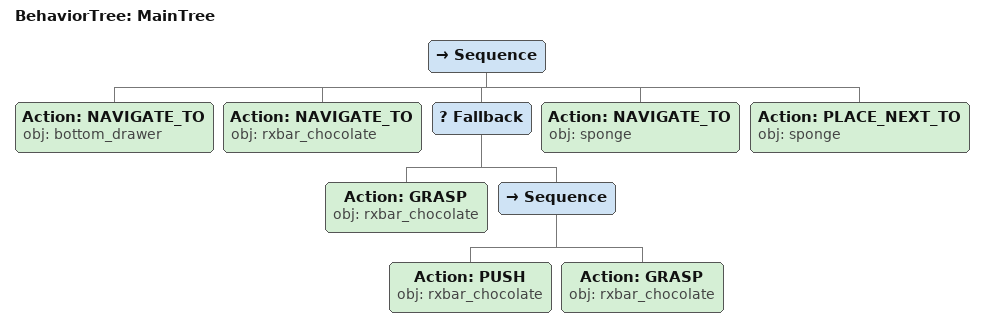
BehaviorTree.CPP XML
<root main_tree_to_execute="MainTree">
  <BehaviorTree ID="MainTree">
    <Sequence>
      <!-- Navigate to bottom_drawer -->
      <Action ID="NAVIGATE_TO" obj="bottom_drawer" />
      <!-- Navigate to rxbar_chocolate -->
      <Action ID="NAVIGATE_TO" obj="rxbar_chocolate" />
      <!-- Fallback: if GRASP rxbar_chocolate fails, try PUSH, FLIP to reposition -->
      <Fallback>
        <!-- Grasp rxbar_chocolate -->
        <Action ID="GRASP" obj="rxbar_chocolate" />
        <Sequence>
          <!-- Push rxbar_chocolate forward toward front edge of table -->
          <Action ID="PUSH" obj="rxbar_chocolate" />
          <!-- Grasp rxbar_chocolate -->
          <Action ID="GRASP" obj="rxbar_chocolate" />
        </Sequence>
      </Fallback>
      <!-- Navigate to sponge -->
      <Action ID="NAVIGATE_TO" obj="sponge" />
      <!-- Place next to sponge -->
      <Action ID="PLACE_NEXT_TO" obj="sponge" />
    </Sequence>
  </BehaviorTree>
</root>
